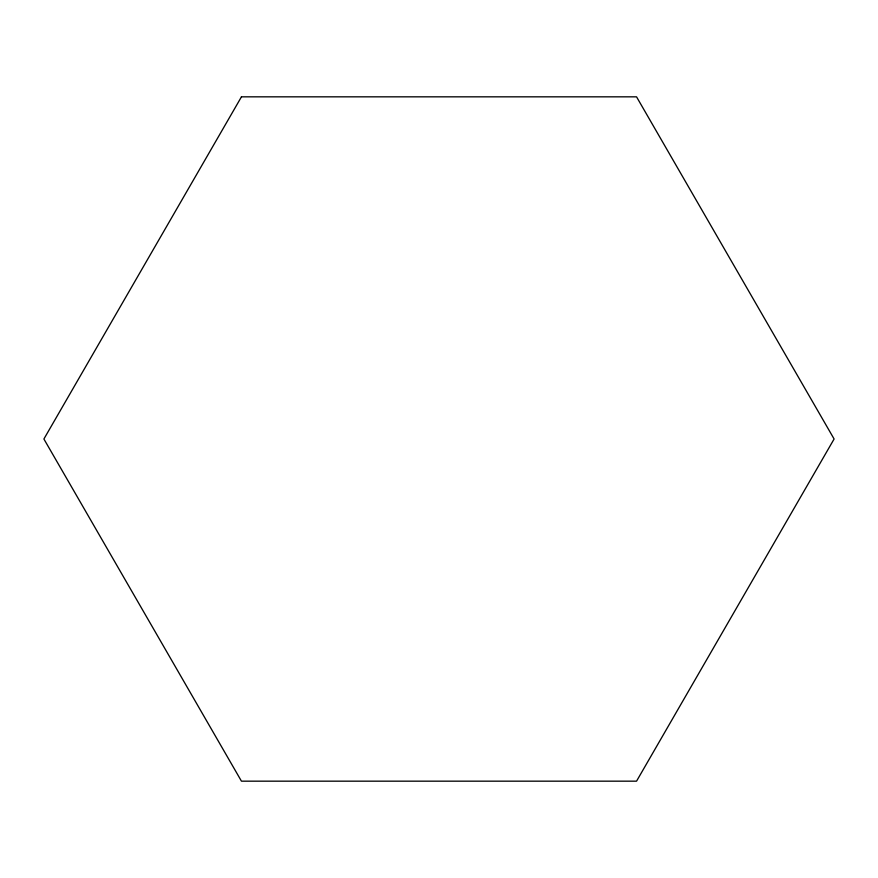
<?xml version="1.0" encoding="UTF-8"?>
<svg xmlns="http://www.w3.org/2000/svg" width="878" height="878" viewBox="0 0 878 878"><rect width="100%" height="100%" fill="white"/><g stroke="black" fill="none" stroke-linecap="round" stroke-linejoin="round"><path stroke-width="1.32" d="M241.45 96.832L43.9 439L241.45 781.168L636.55 781.168L834.1 439L636.55 96.832L241.45 96.832"/></g></svg>
